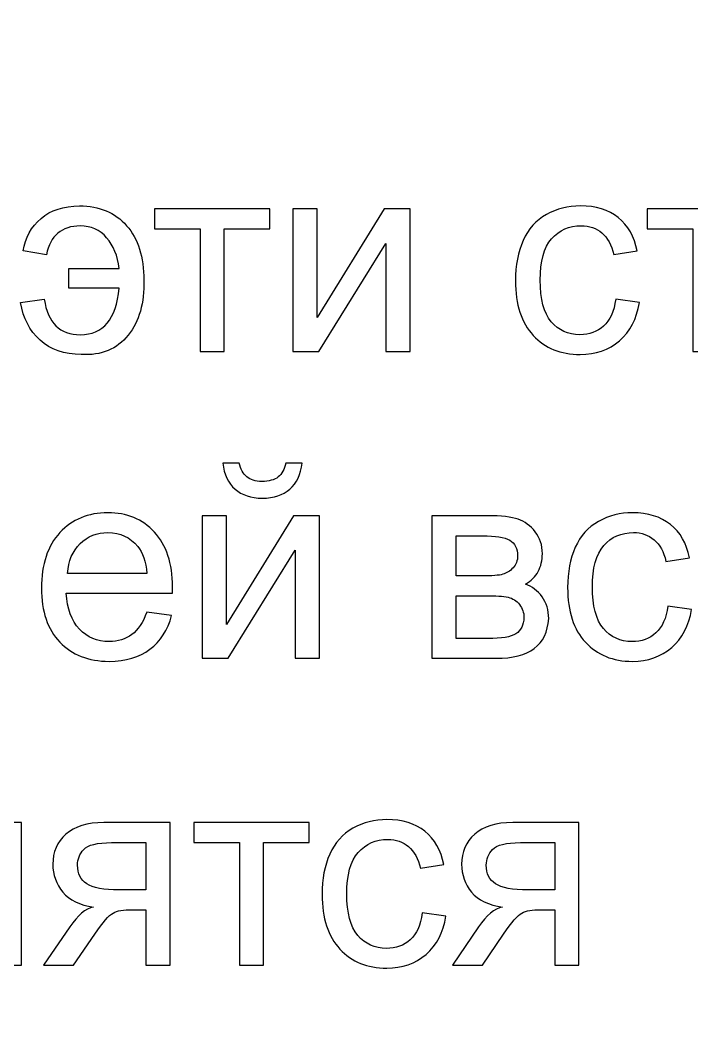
# Model space of a CAD drawing. Header units: centimetres. Extents: x -343 to 358, y -257 to 272.
# Drawn here: x -150.39 to -139.91, y 170.01 to 185.96 of the extents above; entities that cross this region are included whole.
import ezdxf

# ---------------------------------------------------------------- set-up
doc = ezdxf.new("R2010")
doc.units = ezdxf.units.CM
doc.header["$MEASUREMENT"] = 0
doc.layers.add('layer 1', color=7, linetype='Continuous')

msp = doc.modelspace()

# ---------------------------------------------------------------- linework, layer by layer
at = {"layer": 'layer 1', "color": 253, "lineweight": 20}
msp.add_open_spline([(-336.15246, 268.74795), (-336.15246, 268.74795), (-58.05242, 268.74795), (-58.05242, 268.74795), (-58.05242, 268.74795), (-54.20242, 268.74795), (-51.05242, 265.59795), (-51.05242, 261.74795), (-51.05242, 261.74795), (-51.05242, 261.74795), (-51.05242, 74.24125), (-51.05242, 74.24125), (-51.05242, 74.24125), (-51.05242, 70.39125), (-54.20242, 67.24125), (-58.05242, 67.24125), (-58.05242, 67.24125), (-58.05242, 67.24125), (-336.15246, 67.24125), (-336.15246, 67.24125), (-336.15246, 67.24125), (-340.00246, 67.24125), (-343.15246, 70.39125), (-343.15246, 74.24125), (-343.15246, 74.24125), (-343.15246, 74.24125), (-343.15246, 261.74795), (-343.15246, 261.74795), (-343.15246, 261.74795), (-343.15246, 265.59795), (-340.00246, 268.74795), (-336.15246, 268.74795)], degree=3, knots=[0, 0, 0, 0, 0.11111111, 0.11111111, 0.11111111, 0.11111111, 0.22222222, 0.22222222, 0.22222222, 0.22222222, 0.33333333, 0.33333333, 0.33333333, 0.33333333, 0.44444444, 0.44444444, 0.44444444, 0.44444444, 0.55555556, 0.55555556, 0.55555556, 0.55555556, 0.66666667, 0.66666667, 0.66666667, 0.66666667, 0.77777778, 0.77777778, 0.77777778, 0.77777778, 1, 1, 1, 1], dxfattribs=at)
at = {"layer": 'layer 1', "color": 242}
for points, knots in [([(-149.62788, 182.08981), (-149.62788, 182.08981), (-149.62788, 181.78107), (-149.62788, 181.78107), (-149.62788, 181.78107), (-149.62788, 181.78107), (-148.84316, 181.78107), (-148.84316, 181.78107), (-148.84316, 181.78107), (-148.86674, 181.53951), (-148.92892, 181.35869), (-149.03041, 181.23791), (-149.03041, 181.23791), (-149.13118, 181.11713), (-149.27197, 181.05638), (-149.45135, 181.05638), (-149.45135, 181.05638), (-149.76938, 181.05638), (-149.95663, 181.24077), (-150.01381, 181.60955), (-150.01381, 181.60955), (-150.01381, 181.60955), (-150.38258, 181.55809), (-150.38258, 181.55809), (-150.38258, 181.55809), (-150.34327, 181.3151), (-150.24179, 181.11927), (-150.07813, 180.97062), (-150.07813, 180.97062), (-149.91446, 180.82197), (-149.70006, 180.74764), (-149.43563, 180.74764), (-149.43563, 180.74764), (-149.12046, 180.72977), (-148.87675, 180.82983), (-148.7038, 181.04781), (-148.7038, 181.04781), (-148.53084, 181.26578), (-148.44866, 181.55237), (-148.45723, 181.90757), (-148.45723, 181.90757), (-148.45723, 182.26848), (-148.54728, 182.55221), (-148.72667, 182.75804), (-148.72667, 182.75804), (-148.90677, 182.96458), (-149.1519, 183.06749), (-149.46207, 183.06749), (-149.46207, 183.06749), (-149.71007, 183.06749), (-149.91089, 183.00174), (-150.06383, 182.87096), (-150.06383, 182.87096), (-150.21749, 182.73945), (-150.3104, 182.57079), (-150.34399, 182.36425), (-150.34399, 182.36425), (-150.34399, 182.36425), (-149.9795, 182.30421), (-149.9795, 182.30421), (-149.9795, 182.30421), (-149.91804, 182.60438), (-149.74151, 182.75446), (-149.44992, 182.75446), (-149.44992, 182.75446), (-149.28269, 182.75446), (-149.14547, 182.693), (-149.03898, 182.57008), (-149.03898, 182.57008), (-148.93178, 182.44715), (-148.86674, 182.28706), (-148.84316, 182.08981), (-148.84316, 182.08981), (-148.84316, 182.08981), (-149.62788, 182.08981), (-149.62788, 182.08981)], [0, 0, 0, 0, 0.05, 0.05, 0.05, 0.05, 0.1, 0.1, 0.1, 0.1, 0.15, 0.15, 0.15, 0.15, 0.2, 0.2, 0.2, 0.2, 0.25, 0.25, 0.25, 0.25, 0.3, 0.3, 0.3, 0.3, 0.35, 0.35, 0.35, 0.35, 0.4, 0.4, 0.4, 0.4, 0.45, 0.45, 0.45, 0.45, 0.5, 0.5, 0.5, 0.5, 0.55, 0.55, 0.55, 0.55, 0.6, 0.6, 0.6, 0.6, 0.65, 0.65, 0.65, 0.65, 0.7, 0.7, 0.7, 0.7, 0.75, 0.75, 0.75, 0.75, 0.8, 0.8, 0.8, 0.8, 0.85, 0.85, 0.85, 0.85, 0.9, 0.9, 0.9, 0.9, 1, 1, 1, 1]), ([(-141.09103, 181.60955), (-141.09103, 181.60955), (-140.72225, 181.55809), (-140.72225, 181.55809), (-140.72225, 181.55809), (-140.76299, 181.30438), (-140.8659, 181.10641), (-141.03242, 180.96276), (-141.03242, 180.96276), (-141.19894, 180.81911), (-141.40406, 180.74764), (-141.64633, 180.74764), (-141.64633, 180.74764), (-141.95007, 180.74764), (-142.19449, 180.84698), (-142.37888, 181.04566), (-142.37888, 181.04566), (-142.56398, 181.24434), (-142.65618, 181.52879), (-142.65618, 181.89899), (-142.65618, 181.89899), (-142.65618, 182.13912), (-142.61615, 182.34852), (-142.53683, 182.52862), (-142.53683, 182.52862), (-142.4575, 182.70801), (-142.33671, 182.84308), (-142.17377, 182.93242), (-142.17377, 182.93242), (-142.01154, 183.02247), (-141.83501, 183.06749), (-141.64348, 183.06749), (-141.64348, 183.06749), (-141.40263, 183.06749), (-141.20466, 183.00674), (-141.05172, 182.88453), (-141.05172, 182.88453), (-140.89806, 182.76232), (-140.79944, 182.58866), (-140.75656, 182.36425), (-140.75656, 182.36425), (-140.75656, 182.36425), (-141.12104, 182.3085), (-141.12104, 182.3085), (-141.12104, 182.3085), (-141.15606, 182.45787), (-141.21753, 182.57008), (-141.30686, 182.64583), (-141.30686, 182.64583), (-141.39548, 182.72087), (-141.50268, 182.75875), (-141.62847, 182.75875), (-141.62847, 182.75875), (-141.81857, 182.75875), (-141.97294, 182.69086), (-142.09229, 182.55507), (-142.09229, 182.55507), (-142.21093, 182.41856), (-142.27025, 182.20416), (-142.27025, 181.90971), (-142.27025, 181.90971), (-142.27025, 181.61097), (-142.21308, 181.39443), (-142.09873, 181.25935), (-142.09873, 181.25935), (-141.98366, 181.12428), (-141.83429, 181.05638), (-141.65062, 181.05638), (-141.65062, 181.05638), (-141.50197, 181.05638), (-141.37833, 181.10141), (-141.2797, 181.19217), (-141.2797, 181.19217), (-141.18036, 181.28222), (-141.11747, 181.42158), (-141.09103, 181.60955)], [0, 0, 0, 0, 0.05, 0.05, 0.05, 0.05, 0.1, 0.1, 0.1, 0.1, 0.15, 0.15, 0.15, 0.15, 0.2, 0.2, 0.2, 0.2, 0.25, 0.25, 0.25, 0.25, 0.3, 0.3, 0.3, 0.3, 0.35, 0.35, 0.35, 0.35, 0.4, 0.4, 0.4, 0.4, 0.45, 0.45, 0.45, 0.45, 0.5, 0.5, 0.5, 0.5, 0.55, 0.55, 0.55, 0.55, 0.6, 0.6, 0.6, 0.6, 0.65, 0.65, 0.65, 0.65, 0.7, 0.7, 0.7, 0.7, 0.75, 0.75, 0.75, 0.75, 0.8, 0.8, 0.8, 0.8, 0.85, 0.85, 0.85, 0.85, 0.9, 0.9, 0.9, 0.9, 1, 1, 1, 1]), ([(-148.29286, 183.02032), (-148.29286, 183.02032), (-146.49186, 183.02032), (-146.49186, 183.02032), (-146.49186, 183.02032), (-146.49186, 183.02032), (-146.49186, 182.70729), (-146.49186, 182.70729), (-146.49186, 182.70729), (-146.49186, 182.70729), (-147.20369, 182.70729), (-147.20369, 182.70729), (-147.20369, 182.70729), (-147.20369, 182.70729), (-147.20369, 180.79481), (-147.20369, 180.79481), (-147.20369, 180.79481), (-147.20369, 180.79481), (-147.58104, 180.79481), (-147.58104, 180.79481), (-147.58104, 180.79481), (-147.58104, 180.79481), (-147.58104, 182.70729), (-147.58104, 182.70729), (-147.58104, 182.70729), (-147.58104, 182.70729), (-148.29286, 182.70729), (-148.29286, 182.70729), (-148.29286, 182.70729), (-148.29286, 182.70729), (-148.29286, 183.02032), (-148.29286, 183.02032)], [0, 0, 0, 0, 0.11111111, 0.11111111, 0.11111111, 0.11111111, 0.22222222, 0.22222222, 0.22222222, 0.22222222, 0.33333333, 0.33333333, 0.33333333, 0.33333333, 0.44444444, 0.44444444, 0.44444444, 0.44444444, 0.55555556, 0.55555556, 0.55555556, 0.55555556, 0.66666667, 0.66666667, 0.66666667, 0.66666667, 0.77777778, 0.77777778, 0.77777778, 0.77777778, 1, 1, 1, 1]), ([(-146.13167, 183.02032), (-146.13167, 183.02032), (-145.75432, 183.02032), (-145.75432, 183.02032), (-145.75432, 183.02032), (-145.75432, 183.02032), (-145.75432, 181.32296), (-145.75432, 181.32296), (-145.75432, 181.32296), (-145.75432, 181.32296), (-144.70588, 183.02032), (-144.70588, 183.02032), (-144.70588, 183.02032), (-144.70588, 183.02032), (-144.30066, 183.02032), (-144.30066, 183.02032), (-144.30066, 183.02032), (-144.30066, 183.02032), (-144.30066, 180.79481), (-144.30066, 180.79481), (-144.30066, 180.79481), (-144.30066, 180.79481), (-144.67801, 180.79481), (-144.67801, 180.79481), (-144.67801, 180.79481), (-144.67801, 180.79481), (-144.67801, 182.48145), (-144.67801, 182.48145), (-144.67801, 182.48145), (-144.67801, 182.48145), (-145.72501, 180.79481), (-145.72501, 180.79481), (-145.72501, 180.79481), (-145.72501, 180.79481), (-146.13167, 180.79481), (-146.13167, 180.79481), (-146.13167, 180.79481), (-146.13167, 180.79481), (-146.13167, 183.02032), (-146.13167, 183.02032)], [0, 0, 0, 0, 0.09090909, 0.09090909, 0.09090909, 0.09090909, 0.18181818, 0.18181818, 0.18181818, 0.18181818, 0.27272727, 0.27272727, 0.27272727, 0.27272727, 0.36363636, 0.36363636, 0.36363636, 0.36363636, 0.45454545, 0.45454545, 0.45454545, 0.45454545, 0.54545455, 0.54545455, 0.54545455, 0.54545455, 0.63636364, 0.63636364, 0.63636364, 0.63636364, 0.72727273, 0.72727273, 0.72727273, 0.72727273, 0.81818182, 0.81818182, 0.81818182, 0.81818182, 1, 1, 1, 1]), ([(-140.5979, 183.02032), (-140.5979, 183.02032), (-138.7969, 183.02032), (-138.7969, 183.02032), (-138.7969, 183.02032), (-138.7969, 183.02032), (-138.7969, 182.70729), (-138.7969, 182.70729), (-138.7969, 182.70729), (-138.7969, 182.70729), (-139.50873, 182.70729), (-139.50873, 182.70729), (-139.50873, 182.70729), (-139.50873, 182.70729), (-139.50873, 180.79481), (-139.50873, 180.79481), (-139.50873, 180.79481), (-139.50873, 180.79481), (-139.88608, 180.79481), (-139.88608, 180.79481), (-139.88608, 180.79481), (-139.88608, 180.79481), (-139.88608, 182.70729), (-139.88608, 182.70729), (-139.88608, 182.70729), (-139.88608, 182.70729), (-140.5979, 182.70729), (-140.5979, 182.70729), (-140.5979, 182.70729), (-140.5979, 182.70729), (-140.5979, 183.02032), (-140.5979, 183.02032)], [0, 0, 0, 0, 0.11111111, 0.11111111, 0.11111111, 0.11111111, 0.22222222, 0.22222222, 0.22222222, 0.22222222, 0.33333333, 0.33333333, 0.33333333, 0.33333333, 0.44444444, 0.44444444, 0.44444444, 0.44444444, 0.55555556, 0.55555556, 0.55555556, 0.55555556, 0.66666667, 0.66666667, 0.66666667, 0.66666667, 0.77777778, 0.77777778, 0.77777778, 0.77777778, 1, 1, 1, 1]), ([(-146.24386, 179.05313), (-146.24386, 179.05313), (-145.98658, 179.05313), (-145.98658, 179.05313), (-145.98658, 179.05313), (-146.0073, 178.87661), (-146.07162, 178.74082), (-146.17882, 178.64648), (-146.17882, 178.64648), (-146.28603, 178.55143), (-146.42825, 178.50426), (-146.6062, 178.50426), (-146.6062, 178.50426), (-146.78487, 178.50426), (-146.92781, 178.55143), (-147.0343, 178.64505), (-147.0343, 178.64505), (-147.14078, 178.73939), (-147.2051, 178.87518), (-147.22583, 179.05313), (-147.22583, 179.05313), (-147.22583, 179.05313), (-146.96855, 179.05313), (-146.96855, 179.05313), (-146.96855, 179.05313), (-146.94925, 178.95665), (-146.90994, 178.88447), (-146.85205, 178.8373), (-146.85205, 178.8373), (-146.79416, 178.78942), (-146.71555, 178.76583), (-146.61764, 178.76583), (-146.61764, 178.76583), (-146.504, 178.76583), (-146.41824, 178.7887), (-146.36035, 178.83516), (-146.36035, 178.83516), (-146.30246, 178.8809), (-146.26316, 178.95379), (-146.24386, 179.05313)], [0, 0, 0, 0, 0.09090909, 0.09090909, 0.09090909, 0.09090909, 0.18181818, 0.18181818, 0.18181818, 0.18181818, 0.27272727, 0.27272727, 0.27272727, 0.27272727, 0.36363636, 0.36363636, 0.36363636, 0.36363636, 0.45454545, 0.45454545, 0.45454545, 0.45454545, 0.54545455, 0.54545455, 0.54545455, 0.54545455, 0.63636364, 0.63636364, 0.63636364, 0.63636364, 0.72727273, 0.72727273, 0.72727273, 0.72727273, 0.81818182, 0.81818182, 0.81818182, 0.81818182, 1, 1, 1, 1]), ([(-148.41435, 176.72471), (-148.41435, 176.72471), (-148.02413, 176.67325), (-148.02413, 176.67325), (-148.02413, 176.67325), (-148.08488, 176.4467), (-148.19851, 176.27017), (-148.36432, 176.1451), (-148.36432, 176.1451), (-148.53012, 176.02003), (-148.74167, 175.95714), (-148.99967, 175.95714), (-148.99967, 175.95714), (-149.32413, 175.95714), (-149.58142, 176.0572), (-149.77152, 176.25731), (-149.77152, 176.25731), (-149.96163, 176.4567), (-150.05668, 176.73757), (-150.05668, 177.09849), (-150.05668, 177.09849), (-150.05668, 177.47155), (-149.96091, 177.76171), (-149.76866, 177.96754), (-149.76866, 177.96754), (-149.57642, 178.17408), (-149.32699, 178.27699), (-149.0204, 178.27699), (-149.0204, 178.27699), (-148.7238, 178.27699), (-148.48153, 178.17622), (-148.29357, 177.97397), (-148.29357, 177.97397), (-148.1056, 177.77171), (-148.01127, 177.48727), (-148.01127, 177.12064), (-148.01127, 177.12064), (-148.01127, 177.09849), (-148.01198, 177.0649), (-148.01341, 177.02058), (-148.01341, 177.02058), (-148.01341, 177.02058), (-149.67075, 177.02058), (-149.67075, 177.02058), (-149.67075, 177.02058), (-149.65646, 176.77688), (-149.58785, 176.58963), (-149.4635, 176.46028), (-149.4635, 176.46028), (-149.33986, 176.33092), (-149.18477, 176.26588), (-148.99967, 176.26588), (-148.99967, 176.26588), (-148.86174, 176.26588), (-148.74381, 176.30233), (-148.64662, 176.37523), (-148.64662, 176.37523), (-148.54871, 176.44813), (-148.47152, 176.56462), (-148.41435, 176.72471)], [0, 0, 0, 0, 0.0625, 0.0625, 0.0625, 0.0625, 0.125, 0.125, 0.125, 0.125, 0.1875, 0.1875, 0.1875, 0.1875, 0.25, 0.25, 0.25, 0.25, 0.3125, 0.3125, 0.3125, 0.3125, 0.375, 0.375, 0.375, 0.375, 0.4375, 0.4375, 0.4375, 0.4375, 0.5, 0.5, 0.5, 0.5, 0.5625, 0.5625, 0.5625, 0.5625, 0.625, 0.625, 0.625, 0.625, 0.6875, 0.6875, 0.6875, 0.6875, 0.75, 0.75, 0.75, 0.75, 0.8125, 0.8125, 0.8125, 0.8125, 0.875, 0.875, 0.875, 0.875, 1, 1, 1, 1]), ([(-140.27628, 176.81905), (-140.27628, 176.81905), (-139.9075, 176.76759), (-139.9075, 176.76759), (-139.9075, 176.76759), (-139.94824, 176.51388), (-140.05115, 176.31591), (-140.21767, 176.17226), (-140.21767, 176.17226), (-140.38419, 176.02861), (-140.58931, 175.95714), (-140.83158, 175.95714), (-140.83158, 175.95714), (-141.13532, 175.95714), (-141.37974, 176.05648), (-141.56413, 176.25516), (-141.56413, 176.25516), (-141.74923, 176.45384), (-141.84143, 176.73829), (-141.84143, 177.10849), (-141.84143, 177.10849), (-141.84143, 177.34862), (-141.8014, 177.55802), (-141.72208, 177.73812), (-141.72208, 177.73812), (-141.64275, 177.91751), (-141.52196, 178.05258), (-141.35902, 178.14192), (-141.35902, 178.14192), (-141.19679, 178.23197), (-141.02026, 178.27699), (-140.82873, 178.27699), (-140.82873, 178.27699), (-140.58788, 178.27699), (-140.38991, 178.21624), (-140.23697, 178.09403), (-140.23697, 178.09403), (-140.08331, 177.97182), (-139.98469, 177.79816), (-139.94181, 177.57375), (-139.94181, 177.57375), (-139.94181, 177.57375), (-140.30629, 177.518), (-140.30629, 177.518), (-140.30629, 177.518), (-140.34131, 177.66737), (-140.40278, 177.77958), (-140.49211, 177.85533), (-140.49211, 177.85533), (-140.58073, 177.93037), (-140.68793, 177.96825), (-140.81372, 177.96825), (-140.81372, 177.96825), (-141.00382, 177.96825), (-141.15819, 177.90036), (-141.27754, 177.76457), (-141.27754, 177.76457), (-141.39618, 177.62806), (-141.4555, 177.41366), (-141.4555, 177.11921), (-141.4555, 177.11921), (-141.4555, 176.82047), (-141.39833, 176.60393), (-141.28398, 176.46885), (-141.28398, 176.46885), (-141.16891, 176.33378), (-141.01954, 176.26588), (-140.83587, 176.26588), (-140.83587, 176.26588), (-140.68722, 176.26588), (-140.56358, 176.31091), (-140.46495, 176.40167), (-140.46495, 176.40167), (-140.36561, 176.49172), (-140.30272, 176.63108), (-140.27628, 176.81905)], [0, 0, 0, 0, 0.05, 0.05, 0.05, 0.05, 0.1, 0.1, 0.1, 0.1, 0.15, 0.15, 0.15, 0.15, 0.2, 0.2, 0.2, 0.2, 0.25, 0.25, 0.25, 0.25, 0.3, 0.3, 0.3, 0.3, 0.35, 0.35, 0.35, 0.35, 0.4, 0.4, 0.4, 0.4, 0.45, 0.45, 0.45, 0.45, 0.5, 0.5, 0.5, 0.5, 0.55, 0.55, 0.55, 0.55, 0.6, 0.6, 0.6, 0.6, 0.65, 0.65, 0.65, 0.65, 0.7, 0.7, 0.7, 0.7, 0.75, 0.75, 0.75, 0.75, 0.8, 0.8, 0.8, 0.8, 0.85, 0.85, 0.85, 0.85, 0.9, 0.9, 0.9, 0.9, 1, 1, 1, 1]), ([(-147.54744, 178.22982), (-147.54744, 178.22982), (-147.17009, 178.22982), (-147.17009, 178.22982), (-147.17009, 178.22982), (-147.17009, 178.22982), (-147.17009, 176.53246), (-147.17009, 176.53246), (-147.17009, 176.53246), (-147.17009, 176.53246), (-146.12165, 178.22982), (-146.12165, 178.22982), (-146.12165, 178.22982), (-146.12165, 178.22982), (-145.71643, 178.22982), (-145.71643, 178.22982), (-145.71643, 178.22982), (-145.71643, 178.22982), (-145.71643, 176.00431), (-145.71643, 176.00431), (-145.71643, 176.00431), (-145.71643, 176.00431), (-146.09378, 176.00431), (-146.09378, 176.00431), (-146.09378, 176.00431), (-146.09378, 176.00431), (-146.09378, 177.69095), (-146.09378, 177.69095), (-146.09378, 177.69095), (-146.09378, 177.69095), (-147.14078, 176.00431), (-147.14078, 176.00431), (-147.14078, 176.00431), (-147.14078, 176.00431), (-147.54744, 176.00431), (-147.54744, 176.00431), (-147.54744, 176.00431), (-147.54744, 176.00431), (-147.54744, 178.22982), (-147.54744, 178.22982)], [0, 0, 0, 0, 0.09090909, 0.09090909, 0.09090909, 0.09090909, 0.18181818, 0.18181818, 0.18181818, 0.18181818, 0.27272727, 0.27272727, 0.27272727, 0.27272727, 0.36363636, 0.36363636, 0.36363636, 0.36363636, 0.45454545, 0.45454545, 0.45454545, 0.45454545, 0.54545455, 0.54545455, 0.54545455, 0.54545455, 0.63636364, 0.63636364, 0.63636364, 0.63636364, 0.72727273, 0.72727273, 0.72727273, 0.72727273, 0.81818182, 0.81818182, 0.81818182, 0.81818182, 1, 1, 1, 1]), ([(-143.96046, 178.22982), (-143.96046, 178.22982), (-143.09212, 178.22982), (-143.09212, 178.22982), (-143.09212, 178.22982), (-142.87915, 178.22982), (-142.72049, 178.21196), (-142.61614, 178.17622), (-142.61614, 178.17622), (-142.51252, 178.14049), (-142.42318, 178.07545), (-142.34885, 177.9804), (-142.34885, 177.9804), (-142.27381, 177.88463), (-142.23665, 177.771), (-142.23665, 177.63807), (-142.23665, 177.63807), (-142.23665, 177.53158), (-142.2588, 177.43867), (-142.3024, 177.36006), (-142.3024, 177.36006), (-142.34671, 177.28073), (-142.41246, 177.21426), (-142.50108, 177.16138), (-142.50108, 177.16138), (-142.39674, 177.12636), (-142.31026, 177.06132), (-142.24094, 176.96555), (-142.24094, 176.96555), (-142.17233, 176.8705), (-142.13802, 176.75687), (-142.13802, 176.62608), (-142.13802, 176.62608), (-142.1516, 176.41525), (-142.22736, 176.25874), (-142.36386, 176.15725), (-142.36386, 176.15725), (-142.50037, 176.05505), (-142.69905, 176.00431), (-142.95919, 176.00431), (-142.95919, 176.00431), (-142.95919, 176.00431), (-143.96046, 176.00431), (-143.96046, 176.00431), (-143.96046, 176.00431), (-143.96046, 176.00431), (-143.96046, 178.22982), (-143.96046, 178.22982)], [0, 0, 0, 0, 0.07692308, 0.07692308, 0.07692308, 0.07692308, 0.15384615, 0.15384615, 0.15384615, 0.15384615, 0.23076923, 0.23076923, 0.23076923, 0.23076923, 0.30769231, 0.30769231, 0.30769231, 0.30769231, 0.38461538, 0.38461538, 0.38461538, 0.38461538, 0.46153846, 0.46153846, 0.46153846, 0.46153846, 0.53846154, 0.53846154, 0.53846154, 0.53846154, 0.61538462, 0.61538462, 0.61538462, 0.61538462, 0.69230769, 0.69230769, 0.69230769, 0.69230769, 0.76923077, 0.76923077, 0.76923077, 0.76923077, 0.84615385, 0.84615385, 0.84615385, 0.84615385, 1, 1, 1, 1]), ([(-149.64931, 177.32933), (-149.64931, 177.32933), (-148.41006, 177.32933), (-148.41006, 177.32933), (-148.41006, 177.32933), (-148.4265, 177.51657), (-148.47438, 177.65665), (-148.55228, 177.75027), (-148.55228, 177.75027), (-148.67163, 177.89535), (-148.82743, 177.96825), (-149.01825, 177.96825), (-149.01825, 177.96825), (-149.1912, 177.96825), (-149.33628, 177.91036), (-149.45421, 177.79458), (-149.45421, 177.79458), (-149.57141, 177.67881), (-149.63645, 177.52372), (-149.64931, 177.32933)], [0, 0, 0, 0, 0.16666667, 0.16666667, 0.16666667, 0.16666667, 0.33333333, 0.33333333, 0.33333333, 0.33333333, 0.5, 0.5, 0.5, 0.5, 0.66666667, 0.66666667, 0.66666667, 0.66666667, 1, 1, 1, 1]), ([(-143.58311, 177.29073), (-143.58311, 177.29073), (-143.18288, 177.29073), (-143.18288, 177.29073), (-143.18288, 177.29073), (-143.02351, 177.29073), (-142.91345, 177.29931), (-142.85413, 177.31575), (-142.85413, 177.31575), (-142.7941, 177.3329), (-142.7405, 177.36649), (-142.69333, 177.41795), (-142.69333, 177.41795), (-142.64616, 177.46869), (-142.62258, 177.53015), (-142.62258, 177.60162), (-142.62258, 177.60162), (-142.62258, 177.71954), (-142.66403, 177.80102), (-142.74622, 177.84747), (-142.74622, 177.84747), (-142.82912, 177.89392), (-142.97062, 177.91679), (-143.17074, 177.91679), (-143.17074, 177.91679), (-143.17074, 177.91679), (-143.58311, 177.91679), (-143.58311, 177.91679), (-143.58311, 177.91679), (-143.58311, 177.91679), (-143.58311, 177.29073), (-143.58311, 177.29073)], [0, 0, 0, 0, 0.11111111, 0.11111111, 0.11111111, 0.11111111, 0.22222222, 0.22222222, 0.22222222, 0.22222222, 0.33333333, 0.33333333, 0.33333333, 0.33333333, 0.44444444, 0.44444444, 0.44444444, 0.44444444, 0.55555556, 0.55555556, 0.55555556, 0.55555556, 0.66666667, 0.66666667, 0.66666667, 0.66666667, 0.77777778, 0.77777778, 0.77777778, 0.77777778, 1, 1, 1, 1]), ([(-143.58311, 176.31305), (-143.58311, 176.31305), (-143.08783, 176.31305), (-143.08783, 176.31305), (-143.08783, 176.31305), (-142.87486, 176.31305), (-142.72835, 176.33807), (-142.64902, 176.38738), (-142.64902, 176.38738), (-142.56969, 176.43741), (-142.52824, 176.52245), (-142.52395, 176.64466), (-142.52395, 176.64466), (-142.52395, 176.71542), (-142.54682, 176.78188), (-142.59256, 176.84263), (-142.59256, 176.84263), (-142.63901, 176.90338), (-142.69905, 176.94197), (-142.77266, 176.95769), (-142.77266, 176.95769), (-142.84627, 176.97413), (-142.96491, 176.98199), (-143.12785, 176.98199), (-143.12785, 176.98199), (-143.12785, 176.98199), (-143.58311, 176.98199), (-143.58311, 176.98199), (-143.58311, 176.98199), (-143.58311, 176.98199), (-143.58311, 176.31305), (-143.58311, 176.31305)], [0, 0, 0, 0, 0.11111111, 0.11111111, 0.11111111, 0.11111111, 0.22222222, 0.22222222, 0.22222222, 0.22222222, 0.33333333, 0.33333333, 0.33333333, 0.33333333, 0.44444444, 0.44444444, 0.44444444, 0.44444444, 0.55555556, 0.55555556, 0.55555556, 0.55555556, 0.66666667, 0.66666667, 0.66666667, 0.66666667, 0.77777778, 0.77777778, 0.77777778, 0.77777778, 1, 1, 1, 1]), ([(-144.11053, 172.02855), (-144.11053, 172.02855), (-143.74175, 171.97709), (-143.74175, 171.97709), (-143.74175, 171.97709), (-143.78249, 171.72338), (-143.8854, 171.52541), (-144.05192, 171.38176), (-144.05192, 171.38176), (-144.21844, 171.23811), (-144.42356, 171.16664), (-144.66583, 171.16664), (-144.66583, 171.16664), (-144.96957, 171.16664), (-145.21399, 171.26598), (-145.39838, 171.46466), (-145.39838, 171.46466), (-145.58348, 171.66334), (-145.67568, 171.94779), (-145.67568, 172.31799), (-145.67568, 172.31799), (-145.67568, 172.55812), (-145.63565, 172.76752), (-145.55633, 172.94762), (-145.55633, 172.94762), (-145.477, 173.12701), (-145.35621, 173.26208), (-145.19327, 173.35142), (-145.19327, 173.35142), (-145.03104, 173.44147), (-144.85451, 173.48649), (-144.66298, 173.48649), (-144.66298, 173.48649), (-144.42213, 173.48649), (-144.22416, 173.42574), (-144.07122, 173.30353), (-144.07122, 173.30353), (-143.91756, 173.18132), (-143.81894, 173.00766), (-143.77606, 172.78325), (-143.77606, 172.78325), (-143.77606, 172.78325), (-144.14054, 172.7275), (-144.14054, 172.7275), (-144.14054, 172.7275), (-144.17556, 172.87687), (-144.23703, 172.98908), (-144.32636, 173.06483), (-144.32636, 173.06483), (-144.41498, 173.13987), (-144.52218, 173.17775), (-144.64797, 173.17775), (-144.64797, 173.17775), (-144.83807, 173.17775), (-144.99244, 173.10986), (-145.11179, 172.97407), (-145.11179, 172.97407), (-145.23043, 172.83756), (-145.28975, 172.62316), (-145.28975, 172.32871), (-145.28975, 172.32871), (-145.28975, 172.02997), (-145.23258, 171.81343), (-145.11823, 171.67835), (-145.11823, 171.67835), (-145.00316, 171.54328), (-144.85379, 171.47538), (-144.67012, 171.47538), (-144.67012, 171.47538), (-144.52147, 171.47538), (-144.39783, 171.52041), (-144.2992, 171.61117), (-144.2992, 171.61117), (-144.19986, 171.70122), (-144.13697, 171.84058), (-144.11053, 172.02855)], [0, 0, 0, 0, 0.05, 0.05, 0.05, 0.05, 0.1, 0.1, 0.1, 0.1, 0.15, 0.15, 0.15, 0.15, 0.2, 0.2, 0.2, 0.2, 0.25, 0.25, 0.25, 0.25, 0.3, 0.3, 0.3, 0.3, 0.35, 0.35, 0.35, 0.35, 0.4, 0.4, 0.4, 0.4, 0.45, 0.45, 0.45, 0.45, 0.5, 0.5, 0.5, 0.5, 0.55, 0.55, 0.55, 0.55, 0.6, 0.6, 0.6, 0.6, 0.65, 0.65, 0.65, 0.65, 0.7, 0.7, 0.7, 0.7, 0.75, 0.75, 0.75, 0.75, 0.8, 0.8, 0.8, 0.8, 0.85, 0.85, 0.85, 0.85, 0.9, 0.9, 0.9, 0.9, 1, 1, 1, 1]), ([(-152.12425, 173.43932), (-152.12425, 173.43932), (-150.36613, 173.43932), (-150.36613, 173.43932), (-150.36613, 173.43932), (-150.36613, 173.43932), (-150.36613, 171.21381), (-150.36613, 171.21381), (-150.36613, 171.21381), (-150.36613, 171.21381), (-150.74348, 171.21381), (-150.74348, 171.21381), (-150.74348, 171.21381), (-150.74348, 171.21381), (-150.74348, 173.12629), (-150.74348, 173.12629), (-150.74348, 173.12629), (-150.74348, 173.12629), (-151.7469, 173.12629), (-151.7469, 173.12629), (-151.7469, 173.12629), (-151.7469, 173.12629), (-151.7469, 171.21381), (-151.7469, 171.21381), (-151.7469, 171.21381), (-151.7469, 171.21381), (-152.12425, 171.21381), (-152.12425, 171.21381), (-152.12425, 171.21381), (-152.12425, 171.21381), (-152.12425, 173.43932), (-152.12425, 173.43932)], [0, 0, 0, 0, 0.11111111, 0.11111111, 0.11111111, 0.11111111, 0.22222222, 0.22222222, 0.22222222, 0.22222222, 0.33333333, 0.33333333, 0.33333333, 0.33333333, 0.44444444, 0.44444444, 0.44444444, 0.44444444, 0.55555556, 0.55555556, 0.55555556, 0.55555556, 0.66666667, 0.66666667, 0.66666667, 0.66666667, 0.77777778, 0.77777778, 0.77777778, 0.77777778, 1, 1, 1, 1]), ([(-148.04842, 173.43932), (-148.04842, 173.43932), (-148.04842, 171.21381), (-148.04842, 171.21381), (-148.04842, 171.21381), (-148.04842, 171.21381), (-148.42577, 171.21381), (-148.42577, 171.21381), (-148.42577, 171.21381), (-148.42577, 171.21381), (-148.42577, 172.08), (-148.42577, 172.08), (-148.42577, 172.08), (-148.42577, 172.08), (-148.64304, 172.08), (-148.64304, 172.08), (-148.64304, 172.08), (-148.77525, 172.08), (-148.87388, 172.06285), (-148.93891, 172.02783), (-148.93891, 172.02783), (-149.00395, 171.99281), (-149.099, 171.88347), (-149.22407, 171.69836), (-149.22407, 171.69836), (-149.22407, 171.69836), (-149.55568, 171.21381), (-149.55568, 171.21381), (-149.55568, 171.21381), (-149.55568, 171.21381), (-150.02308, 171.21381), (-150.02308, 171.21381), (-150.02308, 171.21381), (-150.02308, 171.21381), (-149.61572, 171.81128), (-149.61572, 171.81128), (-149.61572, 171.81128), (-149.49136, 171.99424), (-149.36701, 172.09715), (-149.24337, 172.12074), (-149.24337, 172.12074), (-149.45849, 172.15004), (-149.61857, 172.22794), (-149.72292, 172.35372), (-149.72292, 172.35372), (-149.82726, 172.47951), (-149.87943, 172.62459), (-149.87943, 172.78825), (-149.87943, 172.78825), (-149.87943, 172.98193), (-149.81154, 173.13844), (-149.67503, 173.25851), (-149.67503, 173.25851), (-149.53853, 173.37929), (-149.34056, 173.43932), (-149.08185, 173.43932), (-149.08185, 173.43932), (-149.08185, 173.43932), (-148.04842, 173.43932), (-148.04842, 173.43932)], [0, 0, 0, 0, 0.0625, 0.0625, 0.0625, 0.0625, 0.125, 0.125, 0.125, 0.125, 0.1875, 0.1875, 0.1875, 0.1875, 0.25, 0.25, 0.25, 0.25, 0.3125, 0.3125, 0.3125, 0.3125, 0.375, 0.375, 0.375, 0.375, 0.4375, 0.4375, 0.4375, 0.4375, 0.5, 0.5, 0.5, 0.5, 0.5625, 0.5625, 0.5625, 0.5625, 0.625, 0.625, 0.625, 0.625, 0.6875, 0.6875, 0.6875, 0.6875, 0.75, 0.75, 0.75, 0.75, 0.8125, 0.8125, 0.8125, 0.8125, 0.875, 0.875, 0.875, 0.875, 1, 1, 1, 1]), ([(-147.6775, 173.43932), (-147.6775, 173.43932), (-145.8765, 173.43932), (-145.8765, 173.43932), (-145.8765, 173.43932), (-145.8765, 173.43932), (-145.8765, 173.12629), (-145.8765, 173.12629), (-145.8765, 173.12629), (-145.8765, 173.12629), (-146.58833, 173.12629), (-146.58833, 173.12629), (-146.58833, 173.12629), (-146.58833, 173.12629), (-146.58833, 171.21381), (-146.58833, 171.21381), (-146.58833, 171.21381), (-146.58833, 171.21381), (-146.96568, 171.21381), (-146.96568, 171.21381), (-146.96568, 171.21381), (-146.96568, 171.21381), (-146.96568, 173.12629), (-146.96568, 173.12629), (-146.96568, 173.12629), (-146.96568, 173.12629), (-147.6775, 173.12629), (-147.6775, 173.12629), (-147.6775, 173.12629), (-147.6775, 173.12629), (-147.6775, 173.43932), (-147.6775, 173.43932)], [0, 0, 0, 0, 0.11111111, 0.11111111, 0.11111111, 0.11111111, 0.22222222, 0.22222222, 0.22222222, 0.22222222, 0.33333333, 0.33333333, 0.33333333, 0.33333333, 0.44444444, 0.44444444, 0.44444444, 0.44444444, 0.55555556, 0.55555556, 0.55555556, 0.55555556, 0.66666667, 0.66666667, 0.66666667, 0.66666667, 0.77777778, 0.77777778, 0.77777778, 0.77777778, 1, 1, 1, 1]), ([(-141.66632, 173.43932), (-141.66632, 173.43932), (-141.66632, 171.21381), (-141.66632, 171.21381), (-141.66632, 171.21381), (-141.66632, 171.21381), (-142.04367, 171.21381), (-142.04367, 171.21381), (-142.04367, 171.21381), (-142.04367, 171.21381), (-142.04367, 172.08), (-142.04367, 172.08), (-142.04367, 172.08), (-142.04367, 172.08), (-142.26094, 172.08), (-142.26094, 172.08), (-142.26094, 172.08), (-142.39315, 172.08), (-142.49178, 172.06285), (-142.55681, 172.02783), (-142.55681, 172.02783), (-142.62185, 171.99281), (-142.7169, 171.88347), (-142.84197, 171.69836), (-142.84197, 171.69836), (-142.84197, 171.69836), (-143.17358, 171.21381), (-143.17358, 171.21381), (-143.17358, 171.21381), (-143.17358, 171.21381), (-143.64098, 171.21381), (-143.64098, 171.21381), (-143.64098, 171.21381), (-143.64098, 171.21381), (-143.23362, 171.81128), (-143.23362, 171.81128), (-143.23362, 171.81128), (-143.10926, 171.99424), (-142.98491, 172.09715), (-142.86127, 172.12074), (-142.86127, 172.12074), (-143.07639, 172.15004), (-143.23647, 172.22794), (-143.34082, 172.35372), (-143.34082, 172.35372), (-143.44516, 172.47951), (-143.49733, 172.62459), (-143.49733, 172.78825), (-143.49733, 172.78825), (-143.49733, 172.98193), (-143.42944, 173.13844), (-143.29293, 173.25851), (-143.29293, 173.25851), (-143.15643, 173.37929), (-142.95846, 173.43932), (-142.69975, 173.43932), (-142.69975, 173.43932), (-142.69975, 173.43932), (-141.66632, 173.43932), (-141.66632, 173.43932)], [0, 0, 0, 0, 0.0625, 0.0625, 0.0625, 0.0625, 0.125, 0.125, 0.125, 0.125, 0.1875, 0.1875, 0.1875, 0.1875, 0.25, 0.25, 0.25, 0.25, 0.3125, 0.3125, 0.3125, 0.3125, 0.375, 0.375, 0.375, 0.375, 0.4375, 0.4375, 0.4375, 0.4375, 0.5, 0.5, 0.5, 0.5, 0.5625, 0.5625, 0.5625, 0.5625, 0.625, 0.625, 0.625, 0.625, 0.6875, 0.6875, 0.6875, 0.6875, 0.75, 0.75, 0.75, 0.75, 0.8125, 0.8125, 0.8125, 0.8125, 0.875, 0.875, 0.875, 0.875, 1, 1, 1, 1]), ([(-148.42577, 173.12629), (-148.42577, 173.12629), (-148.96178, 173.12629), (-148.96178, 173.12629), (-148.96178, 173.12629), (-149.18619, 173.12629), (-149.33127, 173.09127), (-149.39631, 173.02124), (-149.39631, 173.02124), (-149.46134, 172.9512), (-149.4935, 172.86901), (-149.4935, 172.77539), (-149.4935, 172.77539), (-149.4935, 172.64246), (-149.44562, 172.54454), (-149.34985, 172.48237), (-149.34985, 172.48237), (-149.2548, 172.42019), (-149.08542, 172.38874), (-148.84243, 172.38874), (-148.84243, 172.38874), (-148.84243, 172.38874), (-148.42577, 172.38874), (-148.42577, 172.38874), (-148.42577, 172.38874), (-148.42577, 172.38874), (-148.42577, 173.12629), (-148.42577, 173.12629)], [0, 0, 0, 0, 0.125, 0.125, 0.125, 0.125, 0.25, 0.25, 0.25, 0.25, 0.375, 0.375, 0.375, 0.375, 0.5, 0.5, 0.5, 0.5, 0.625, 0.625, 0.625, 0.625, 0.75, 0.75, 0.75, 0.75, 1, 1, 1, 1]), ([(-142.04367, 173.12629), (-142.04367, 173.12629), (-142.57968, 173.12629), (-142.57968, 173.12629), (-142.57968, 173.12629), (-142.80409, 173.12629), (-142.94917, 173.09127), (-143.01421, 173.02124), (-143.01421, 173.02124), (-143.07924, 172.9512), (-143.1114, 172.86901), (-143.1114, 172.77539), (-143.1114, 172.77539), (-143.1114, 172.64246), (-143.06352, 172.54454), (-142.96775, 172.48237), (-142.96775, 172.48237), (-142.8727, 172.42019), (-142.70332, 172.38874), (-142.46033, 172.38874), (-142.46033, 172.38874), (-142.46033, 172.38874), (-142.04367, 172.38874), (-142.04367, 172.38874), (-142.04367, 172.38874), (-142.04367, 172.38874), (-142.04367, 173.12629), (-142.04367, 173.12629)], [0, 0, 0, 0, 0.125, 0.125, 0.125, 0.125, 0.25, 0.25, 0.25, 0.25, 0.375, 0.375, 0.375, 0.375, 0.5, 0.5, 0.5, 0.5, 0.625, 0.625, 0.625, 0.625, 0.75, 0.75, 0.75, 0.75, 1, 1, 1, 1])]:
    msp.add_open_spline(points, degree=3, knots=knots, dxfattribs=at)

doc.saveas('drawing.dxf')
